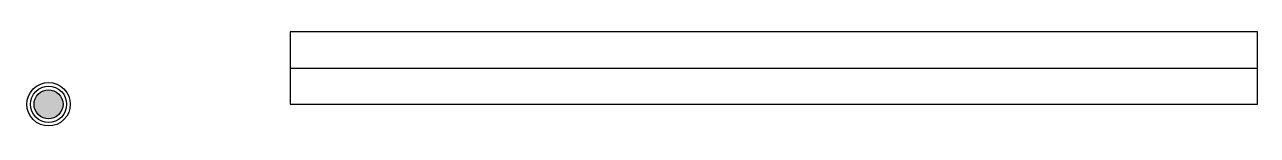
# Model space of a CAD drawing. Header units: metres. Extents: x -0.1 to 5, y -0.1 to 0.3.
import ezdxf

# ---------------------------------------------------------------- set-up
doc = ezdxf.new("R2010")
doc.units = ezdxf.units.M
doc.header["$MEASUREMENT"] = 0
doc.layers.add('D-HID-APV-TET', color=7, linetype='Continuous')

# ---------------------------------------------------------------- blocks, each defined once
blk = doc.blocks.new('*U4')
h = blk.add_hatch(color=256)
h.dxf.hatch_style = 1
edge = h.paths.add_edge_path()
edge.add_ellipse((0, 0), major_axis=(-0.0424, 0.0424), ratio=1, start_angle=0, end_angle=360)
for major_axis in [(-0.0636, 0.0636), (-0.053, 0.053), (-0.0424, 0.0424)]:
    blk.add_ellipse((0, 0), major_axis=major_axis, ratio=1, start_param=2.34436722729509, end_param=8.627552534474676)
blk = doc.blocks.new('DUALL-CALHA')
blk.add_line((0, 0.5), (1, 0.5))
blk.add_lwpolyline([(0, 0), (1, 0), (1, 1), (0, 1)], close=True)

msp = doc.modelspace()

# ---------------------------------------------------------------- block references
at = {"xscale": 4, "yscale": 0.3}
msp.add_blockref('DUALL-CALHA', (1, 0), dxfattribs=at)
at = {"layer": 'D-HID-APV-TET'}
msp.add_blockref('*U4', (0, 0), dxfattribs=at)

doc.saveas('drawing.dxf')
